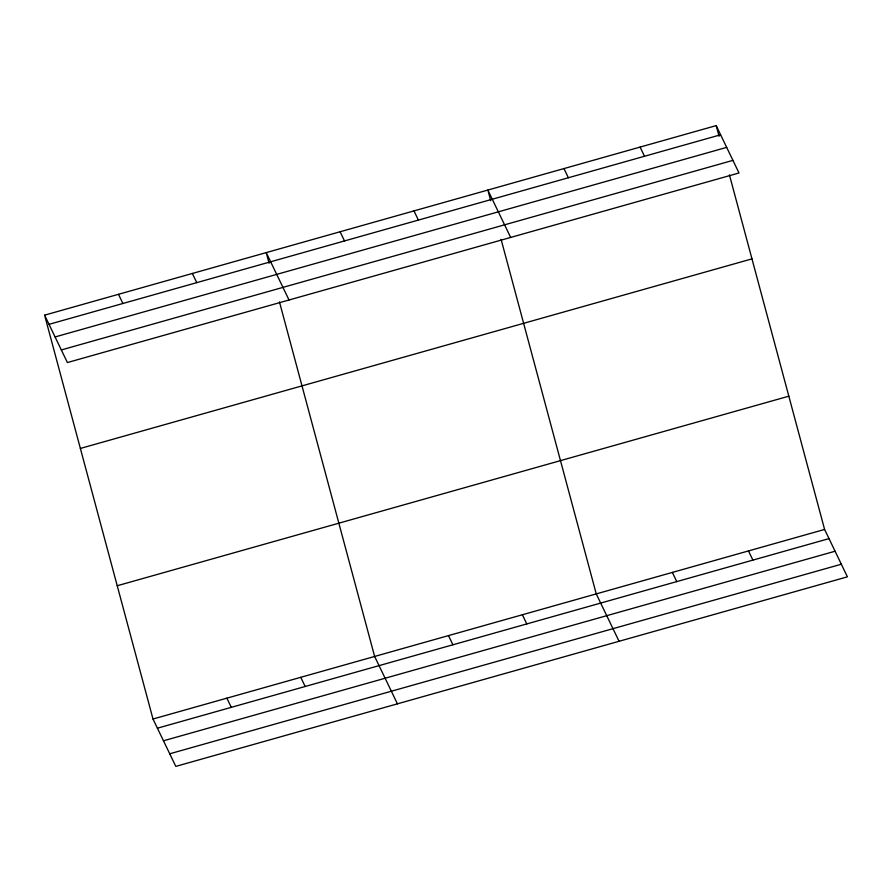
<?xml version="1.0" encoding="UTF-8"?>
<svg xmlns="http://www.w3.org/2000/svg" width="892" height="892" viewBox="0 0 892 892"><rect width="100%" height="100%" fill="white"/><g stroke="black" fill="none" stroke-linecap="round" stroke-linejoin="round"><path stroke-width="1.34" d="M44.6 315.166L716.198 125.605L739 172.981L67.402 362.553L44.6 315.166L153 719.019L175.802 766.395L847.4 576.834L824.598 529.447L729.433 174.91M49.015 324.342L720.613 134.781M55.081 336.953L726.679 147.381M61.336 349.943L732.934 160.37M80.369 448.442L751.967 258.87M117.231 585.743L788.829 396.182M153 719.019L824.598 529.447M157.416 728.195L829.014 538.623M163.481 740.795L835.079 551.234M169.736 753.785L841.334 564.223M640.088 147.091L644.503 156.267M748.488 550.933L752.904 560.109M563.967 168.577L568.382 177.742M672.367 572.419L676.783 581.595M510.659 237.439L487.857 190.063L490.712 200.722M413.977 210.913L418.393 220.079M619.059 641.281L596.257 593.905L501.092 239.368M340.108 231.764L344.524 240.94M522.377 614.755L526.793 623.932M289.03 299.991L266.229 252.614L269.094 263.274M448.509 635.606L452.913 644.782M192.349 273.465L196.764 282.641M397.431 703.844L374.629 656.456L279.464 301.92M118.48 294.315L122.895 303.492M300.749 677.318L305.164 686.483M226.88 698.168L231.296 707.345M716.198 125.605L719.063 136.264"/></g></svg>
